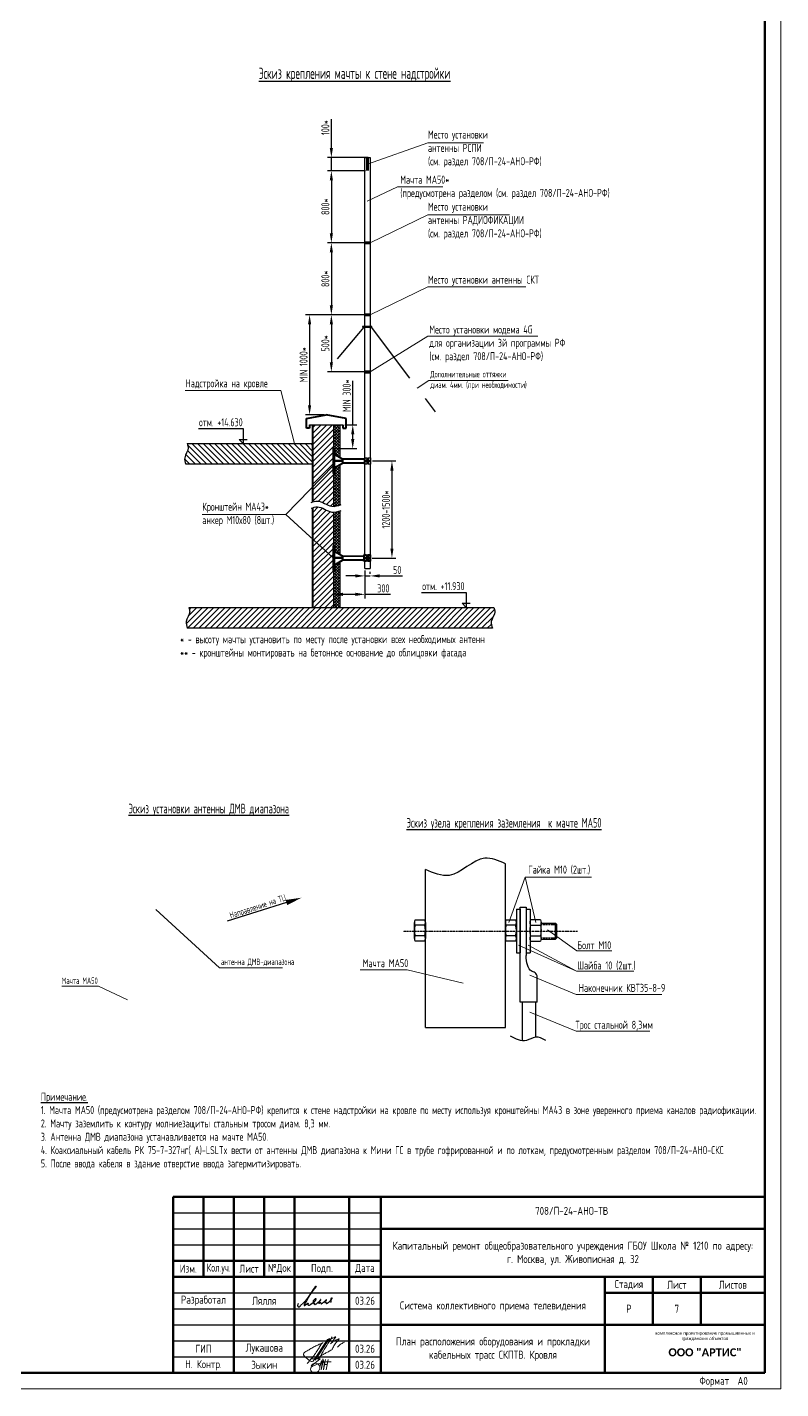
# Model space of a CAD drawing. Header units: millimetres. Extents: x -259793 to 503324, y -44556 to 93494.
# Drawn here: x 479764 to 503324, y -39203 to 3327 of the extents above; entities that cross this region are included whole.
import ezdxf
from ezdxf.enums import TextEntityAlignment as Align

# ---------------------------------------------------------------- set-up
doc = ezdxf.new("R2010")
doc.units = ezdxf.units.MM
doc.linetypes.add('ACAD_ISO10W100', pattern=[18.5, 12, -3, 0.5, -3])
doc.linetypes.add('DASHED', pattern=[7, 5, -2, 0])
for name, color, linetype in [('__НАДПИСИ', 7, 'Continuous'), ('СОТ', 7, 'Continuous'), ('стена', 20, 'Continuous')]:
    doc.layers.add(name, color=color, linetype=linetype)
for name, color, linetype, lineweight in [('__ФОРМАТ', 7, 'Continuous', 40), ('Выноски', 5, 'Continuous', 15), ('ОФ_рамка', 8, 'Continuous', 60), ('Подписи', 7, 'Continuous', 13)]:
    doc.layers.add(name, color=color, linetype=linetype, lineweight=lineweight)
doc.layers.add('ОФ_подписи', color=5, linetype='Continuous', lineweight=13, true_color=0x0000ff)
doc.styles.add('GOST 2.304 type A', font='', dxfattribs={"height": 250})
doc.styles.add('ISOCPEUR', font='isocpeur.ttf', dxfattribs={"width": 0.9, "height": 350})
doc.styles.add('RubezhCAD', font='', dxfattribs={"oblique": 10})
doc.styles.get("Standard").update_dxf_attribs({"font": ''})
doc.styles.add('TEXT', font='', dxfattribs={"width": 0.75})
doc.styles.add('ГОСТ 2.304', font='')
doc.styles.get('GOST 2.304 type A').set_extended_font_data('GOST 2.304 type A')
doc.styles.get('RubezhCAD').set_extended_font_data('GOST type A')
doc.styles.get('Standard').set_extended_font_data('GOST type B')
doc.styles.get('TEXT').set_extended_font_data('GOST type A')
doc.styles.get('ГОСТ 2.304').set_extended_font_data('GOST 2.304 type A')
doc.dimstyles.new('ISO-25', dxfattribs={"dimtxt": 2.5, "dimasz": 2.5, "dimexe": 1.25, "dimexo": 0.625, "dimtad": 1, "dimtxsty": 'Standard', "dimcen": 2.5, "dimadec": 0, "dimazin": 0, "dimtfac": 1, "dimtmove": 0, "dimatfit": 3, "dimfxl": 1, "dimarcsym": 0})
pattern_1 = [(45, (9695.57, 259594.34), (-88.388348, 88.388348), [])]

# ---------------------------------------------------------------- blocks, each defined once
blk = doc.blocks.new('А0')
at = {"layer": 'ОФ_рамка', "color": 0, "linetype": 'Continuous', "lineweight": 5, "ltscale": 100}
for points in [[(341068, -393717), (341068, -309617)], [(222168, -393717), (341068, -393717)]]:
    blk.add_lwpolyline(points, dxfattribs=at)
at = {"layer": 'ОФ_рамка', "color": 0, "linetype": 'Continuous', "ltscale": 100}
for points in [[(340568, -393217), (340568, -310117)], [(224168, -393217), (340568, -393217)]]:
    blk.add_lwpolyline(points, dxfattribs=at)
at = {"layer": 'ОФ_рамка', "color": 0, "linetype": 'Continuous', "lineweight": 5, "ltscale": 100, "char_height": 250, "attachment_point": 1, "style": 'ГОСТ 2.304'}
for s, insert, width in [('\\fGOST 2.304 type A|b0|i0|c1|p34;\\W1.0000000000;\\T1.0000000000;\\o\\lФормат', (338524, -393342), 1107.32), ('A0', (339716, -393345), 375.36)]:
    blk.add_mtext(s, dxfattribs=dict(at, insert=insert, width=width))
blk = doc.blocks.new('П_Зыкин')
at = {"layer": 'ОФ_подписи', "color": 5, "ltscale": 100, "transparency": 33554687}
for p, q in [((142, 249), (62, -174)), ((102, 37), (218, 37)), ((258, 249), (178, -174))]:
    blk.add_line(p, q, dxfattribs=at)
blk.add_lwpolyline([(-462, 273), (-74, 273), (-446, -30)], dxfattribs=at)
for centre, radius, start, end in [((-271, -94), 186, 314.2393, 159.9348), ((345, -1372), 1523, 88.8758, 117.8788), ((1109, -252), 1204, 158.7593, 174.231), ((-1024, 224), 1068, 337.8144, 2.8859), ((-849, 72), 852, 342.8308, 7.4815), ((-9, 182), 4.48, 8.9691, 155.6551), ((-643, 22), 732, 344.4555, 20.462), ((-318, -169), 151, 108.7568, 173.4251), ((-287, -115), 185, 191.5358, 322.3512)]:
    blk.add_arc(centre, radius, start, end, dxfattribs=at)
blk = doc.blocks.new('П_Лукашова')
at = {"layer": 'ОФ_подписи', "color": 5}
for p, q in [((221, 339), (-221, -339)), ((286, 371), (-156, -307)), ((283, 370), (218, 338))]:
    blk.add_line(p, q, dxfattribs=at)
for points in [[(221, 301), (344, 360), (434, 401), (475, 416), (464, 395), (420, 336), (342, 232), (310, 203), (337, 221), (420, 283), (490, 322), (558, 352), (576, 358), (491, 240), (403, 113), (374, 49), (360, 20)], [(-221, -339), (-276, -344), (-368, -289), (-446, -221), (-505, -166), (-522, -116), (-412, -16), (-295, 56), (-173, 120), (-49, 179), (33, 216), (87, 237), (52, 221), (11, 167), (-59, 51), (-126, -52), (-177, -132), (-256, -231), (-409, -409)], [(360, 20), (294, -18), (203, -65), (91, -124), (-73, -248)], [(366, 415), (236, 213), (85, -37), (-50, -300)], [(530, 102), (646, 199), (748, 254)]]:
    blk.add_spline(points, degree=3, dxfattribs=at)
blk = doc.blocks.new('штамп')
at = {"layer": '__ФОРМАТ', "linetype": 'Continuous', "lineweight": 50}
for p, q in [((531929, 45357), (531929, 50857)), ((531929, 50857), (550429, 50857)), ((532879, 48357), (532879, 50857)), ((533829, 45357), (533829, 50857)), ((534779, 48357), (534779, 50857)), ((535729, 45357), (535729, 50857)), ((537429, 45357), (537429, 50857)), ((538429, 45357), (538429, 50857)), ((550429, 45357), (550429, 50857)), ((538429, 49857), (550429, 49857)), ((531929, 48857), (538429, 48857)), ((531929, 48357), (550429, 48357)), ((545429, 45357), (545429, 48357)), ((546929, 46857), (546929, 48357)), ((548429, 46857), (548429, 48357)), ((545429, 47857), (550429, 47857)), ((538429, 46857), (550429, 46857)), ((531929, 45357), (550429, 45357))]:
    blk.add_line(p, q, dxfattribs=at)
at = {"layer": '__ФОРМАТ', "linetype": 'Continuous', "lineweight": -2}
for p, q in [((531929, 50357), (538429, 50357)), ((531929, 49857), (538429, 49857)), ((531929, 49357), (538429, 49357)), ((531929, 48857), (538429, 48857)), ((531929, 47857), (538429, 47857)), ((531929, 47357), (538429, 47357)), ((531929, 46857), (538429, 46857)), ((538429, 46857), (550429, 46857)), ((531929, 46357), (538429, 46357)), ((531929, 45857), (538429, 45857))]:
    blk.add_line(p, q, dxfattribs=at)
at = {"layer": 'Подписи', "color": 5, "lineweight": 25}
blk.add_lwpolyline([(535847, 47525), (535833, 47500), (535823, 47461), (535824, 47440), (535829, 47423), (535840, 47414), (535857, 47413), (535876, 47421), (535897, 47435), (535917, 47454), (536005, 47539), (536088, 47624), (536142, 47690), (536203, 47776), (536266, 47874), (536323, 47953), (536362, 48009), (536395, 48059), (536405, 48060), (536397, 48045), (536295, 47925), (536205, 47790), (536095, 47603), (536059, 47544), (536038, 47506), (536029, 47485), (536027, 47473), (536027, 47462), (536031, 47457), (536037, 47454), (536045, 47456), (536057, 47466), (536072, 47479), (536107, 47506), (536133, 47525), (536147, 47532), (536152, 47532), (536153, 47529), (536150, 47520), (536147, 47504), (536146, 47491), (536148, 47479), (536150, 47471), (536157, 47465), (536166, 47462), (536178, 47464), (536189, 47469), (536215, 47480), (536240, 47498), (536281, 47529), (536306, 47550), (536324, 47567), (536342, 47582), (536372, 47609), (536388, 47629), (536397, 47646), (536399, 47657), (536398, 47666), (536393, 47671), (536383, 47671), (536372, 47667), (536356, 47653), (536336, 47632), (536323, 47612), (536313, 47599), (536309, 47587), (536310, 47579), (536315, 47575), (536326, 47579), (536335, 47585), (536344, 47592), (536348, 47595), (536352, 47596), (536354, 47595), (536355, 47592), (536349, 47583), (536342, 47575), (536334, 47561), (536326, 47547), (536322, 47538), (536320, 47531), (536321, 47523), (536325, 47519), (536328, 47519), (536333, 47524), (536338, 47527), (536344, 47526), (536346, 47520), (536351, 47508), (536355, 47498), (536359, 47493), (536366, 47491), (536375, 47491), (536385, 47497), (536412, 47513), (536436, 47532), (536466, 47559), (536491, 47583), (536517, 47607), (536529, 47621), (536545, 47642), (536547, 47643), (536546, 47644), (536543, 47644), (536541, 47642), (536538, 47637), (536499, 47577), (536491, 47558), (536482, 47544), (536480, 47535), (536479, 47529), (536481, 47524), (536483, 47522), (536489, 47523), (536494, 47526), (536502, 47532), (536512, 47539), (536522, 47544), (536530, 47548), (536541, 47549), (536547, 47546), (536550, 47541), (536551, 47531), (536552, 47525), (536553, 47521), (536558, 47517), (536562, 47515), (536568, 47515), (536575, 47517), (536583, 47523), (536596, 47533), (536617, 47547), (536636, 47561), (536659, 47583), (536688, 47609), (536702, 47620), (536713, 47630), (536721, 47636), (536727, 47641), (536727, 47643), (536726, 47644), (536723, 47643), (536720, 47638), (536715, 47629), (536693, 47594), (536681, 47575), (536676, 47566), (536674, 47557), (536677, 47551), (536679, 47547), (536684, 47546), (536689, 47549), (536695, 47552), (536700, 47554), (536709, 47554), (536716, 47551), (536717, 47545), (536719, 47535), (536721, 47527), (536725, 47524), (536731, 47520), (536741, 47523), (536747, 47528), (536757, 47534), (536779, 47550), (536809, 47572), (536842, 47600), (536865, 47623), (536880, 47642), (536895, 47664), (536899, 47675), (536901, 47684), (536898, 47689), (536891, 47693), (536881, 47689), (536873, 47682), (536862, 47668), (536856, 47654), (536855, 47638), (536856, 47622), (536856, 47598), (536858, 47583), (536860, 47572), (536864, 47560), (536871, 47551)], dxfattribs=at)
at = {"layer": 'ОФ_подписи'}
for name, p, xscale, yscale, zscale in [('П_Лукашова', (536533, 46057), 1.010226427429054, 1.010226427429054, 1.010226427429054), ('П_Зыкин', (536581, 45585), 0.7621923841183493, 0.7621923841183493, 0.7621923841183493)]:
    blk.add_blockref(name, p, dxfattribs=dict(at, xscale=xscale, yscale=yscale, zscale=zscale))
at = {"transparency": 33554687, "attachment_point": 5, "style": 'ГОСТ 2.304'}
for s, insert, char_height, width in [('{\\fArial|b0|i0|c204|p34;комплексное проектирование промышленных и гражданских объектов}', (548563, 46495), 100, 3372.21), ('{\\fCorbel Light|b1|i0|c204|p34;ООО "АРТИС"}', (548563, 45995), 250, 4171.2)]:
    blk.add_mtext(s, dxfattribs=dict(at, insert=insert, char_height=char_height, width=width))
at = {"layer": '__НАДПИСИ', "lineweight": 9, "ltscale": 2, "style": 'ISOCPEUR', "flags": 1}
blk.add_attdef('NOTATION', (548864, 51134), '', height=250, dxfattribs=at)
at = {"layer": '__НАДПИСИ', "lineweight": 9, "ltscale": 2, "style": 'RubezhCAD', "oblique": 10}
blk.add_attdef('SHEET', text='', height=250, dxfattribs=at).set_placement((547679, 47357), align=Align.MIDDLE_CENTER)
at = {"layer": '__ФОРМАТ', "color": 7, "linetype": 'Continuous', "lineweight": 20, "char_height": 250, "attachment_point": 5, "style": 'GOST 2.304 type A'}
for s, insert, width in [('Капитальный ремонт общеобразовательного учреждения ГБОУ Школа № 1210 по адресу:      \\Pг. Москва, ул. Живописная д. 32', (544429, 49085), 12000), ('\\pi-7.5,l7.5,t7.5;{\\W0.9;\\C256;Кол.уч.}', (533354, 48607), 950), ('Система коллективного приема телевидения ', (541929, 47427), 7000)]:
    blk.add_mtext(s, dxfattribs=dict(at, insert=insert, width=width))
at = {"layer": '__ФОРМАТ', "color": 7, "linetype": 'Continuous', "lineweight": 20, "char_height": 250, "attachment_point": 5, "line_spacing_factor": 1.2, "style": 'GOST 2.304 type A'}
for s, insert, width in [('\\pi-7.5,l7.5,t7.5;{\\C256;Изм.}', (532404, 48607), 950), ('\\pi-7.5,l7.5,t7.5;{\\C256;Лист}', (534304, 48607), 950), ('\\pi-7.5,l7.5,t7.5;{\\C256;№Док}', (535254, 48607), 950), ('\\pi-7.5,l7.5,t7.5;{\\C256;Подп.}', (536584, 48607), 1710.72), ('\\pi-7.5,l7.5,t7.5;{\\C256;Дата}', (537929, 48607), 1000), ('\\pi-7.5,l7.5,t7.5;{\\C256;Стадия}', (546179, 48107), 1500), ('\\pi-7.5,l7.5,t7.5;{\\C256;Лист}', (547679, 48107), 1500), ('\\pi-7.5,l7.5,t7.5;{\\C256;Листов}', (549429, 48107), 2000), ('\\pi-7.5,l7.5,t7.5;{\\C256;Разработал}', (532879, 47607), 1900), ('{\\C256;Лялля}', (534779, 47607), 1900), ('{\\C256;03.26}', (537929, 47607), 1000), ('\\pi-750,l750,t750;{\\C256;Р}', (546179, 47357), 1500), ('\\pi-7.5,l7.5,t7.5;{\\C256;ГИП}', (532879, 46107), 1900), ('{\\C256;Лукашова}', (534779, 46107), 1900), ('{\\C256;03.26}', (537929, 46107), 1000), ('{\\C256;Н. Контр. }', (532879, 45592), 1900), ('\\pi-750,l750,t750;{\\C256;Зыкин}', (534779, 45607), 1900), ('{\\C256;03.26}', (537929, 45607), 1000)]:
    blk.add_mtext(s, dxfattribs=dict(at, insert=insert, width=width))
at = {"layer": 'стена', "color": 18, "true_color": 0x000000, "insert": (543249, 50539), "char_height": 250, "width": 3851.47, "attachment_point": 1, "style": 'GOST 2.304 type A'}
blk.add_mtext('708/П-24-АНО-ТВ', dxfattribs=at)
blk = doc.blocks.new('Hex Nut ½ in. -side')
at = {"lineweight": 30}
for p, q in [((0, -0.325), (0, 0.325)), ((0.03, 0.216), (0.418, 0.216)), ((0.448, 0.325), (0.448, -0.325)), ((0.03, -0.217), (0.418, -0.217))]:
    blk.add_line(p, q, dxfattribs=at)
for points in [[(0.03, 0.433), (0.418, 0.433)], [(0.418, -0.433), (0.03, -0.433)]]:
    blk.add_lwpolyline(points, dxfattribs=at)
for centre, radius, start, end in [((0.21, 0.325), 0.21, 149.0201, 210.9799), ((0.796, 0), 0.796, 164.2217, 195.7782), ((0.238, 0.325), 0.21, 329.0201, 30.9799), ((-0.348, 0), 0.796, 344.2218, 15.7782), ((0.21, -0.325), 0.21, 149.0201, 210.9799), ((0.238, -0.325), 0.21, 329.0201, 30.9799)]:
    blk.add_arc(centre, radius, start, end, dxfattribs=at)
blk = doc.blocks.new('*D1149')
at = {"layer": 'Defpoints', "color": 0, "transparency": 16777216}
for p in [(490502, -10221), (490488, -13257), (491167, -13257)]:
    blk.add_point(p, dxfattribs=at)
at = {"layer": 'Выноски', "lineweight": 30, "transparency": 16777216}
for p, q in [((490564, -10221), (491292, -10221)), ((491167, -10521), (491167, -12957)), ((490551, -13257), (491292, -13257))]:
    blk.add_line(p, q, dxfattribs=at)
at = {"layer": 'Выноски', "transparency": 16777216}
for points in [[(491117, -10521), (491217, -10521), (491167, -10221)], [(491117, -12957), (491217, -12957), (491167, -13257)]]:
    blk.add_solid(points, dxfattribs=at)
at = {"layer": 'Выноски', "lineweight": 15, "transparency": 16777216, "insert": (490980, -11739), "char_height": 250, "attachment_point": 5, "rotation": 90, "style": 'TEXT'}
blk.add_mtext('1200-1500*', dxfattribs=at)
blk = doc.blocks.new('*D1150')
at = {"layer": 'Defpoints', "color": 0, "transparency": 16777216}
for p in [(490483, -740), (489273, -1154), (490295, -1154)]:
    blk.add_point(p, dxfattribs=at)
at = {"layer": 'Выноски', "lineweight": 30, "transparency": 16777216}
for p, q in [((489273, -440), (489273, 454)), ((490421, -740), (489148, -740)), ((489273, -1154), (489273, -740)), ((490232, -1154), (489148, -1154)), ((489273, -1454), (489273, -1754))]:
    blk.add_line(p, q, dxfattribs=at)
at = {"layer": 'Выноски', "transparency": 16777216}
for points in [[(489223, -440), (489323, -440), (489273, -740)], [(489223, -1454), (489323, -1454), (489273, -1154)]]:
    blk.add_solid(points, dxfattribs=at)
at = {"layer": 'Выноски', "lineweight": 15, "transparency": 16777216, "insert": (489085, 190), "char_height": 250, "attachment_point": 5, "rotation": 90, "style": 'TEXT'}
blk.add_mtext('100*', dxfattribs=at)
blk = doc.blocks.new('*D1157')
at = {"layer": 'Defpoints', "color": 0, "transparency": 16777216}
for p in [(490322, -13584), (489335, -13642), (489335, -14387)]:
    blk.add_point(p, dxfattribs=at)
at = {"layer": 'Выноски', "lineweight": 30, "transparency": 16777216}
for p, q in [((489335, -13704), (489335, -14512)), ((490322, -13647), (490322, -14512)), ((489635, -14387), (490022, -14387)), ((490322, -14387), (491122, -14387))]:
    blk.add_line(p, q, dxfattribs=at)
at = {"layer": 'Выноски', "transparency": 16777216}
for points in [[(489635, -14337), (489635, -14437), (489335, -14387)], [(490022, -14337), (490022, -14437), (490322, -14387)]]:
    blk.add_solid(points, dxfattribs=at)
at = {"layer": 'Выноски', "lineweight": 15, "transparency": 16777216, "insert": (490899, -14200), "char_height": 250, "attachment_point": 5, "style": 'TEXT'}
blk.add_mtext('300', dxfattribs=at)
blk = doc.blocks.new('*D1151')
at = {"layer": 'Defpoints', "color": 0, "transparency": 16777216}
for p in [(489635, -9092), (489373, -9834), (489941, -9834)]:
    blk.add_point(p, dxfattribs=at)
at = {"layer": 'Выноски', "lineweight": 30, "transparency": 16777216}
for p, q in [((489941, -9092), (489941, -7713)), ((489697, -9092), (490066, -9092)), ((489941, -9534), (489941, -9392)), ((489435, -9834), (490066, -9834))]:
    blk.add_line(p, q, dxfattribs=at)
at = {"layer": 'Выноски', "transparency": 16777216}
for points in [[(489891, -9392), (489991, -9392), (489941, -9092)], [(489891, -9534), (489991, -9534), (489941, -9834)]]:
    blk.add_solid(points, dxfattribs=at)
at = {"layer": 'Выноски', "lineweight": 15, "transparency": 16777216, "insert": (489752, -8185), "char_height": 250, "attachment_point": 5, "rotation": 90, "style": 'TEXT'}
blk.add_mtext('МIN 300*', dxfattribs=at)
blk = doc.blocks.new('*D1152')
at = {"layer": 'Defpoints', "color": 0, "transparency": 16777216}
for p in [(490322, -5658), (488592, -8779), (489113, -8779)]:
    blk.add_point(p, dxfattribs=at)
at = {"layer": 'Выноски', "lineweight": 30, "transparency": 16777216}
for p, q in [((490260, -5658), (488467, -5658)), ((488592, -5958), (488592, -8479)), ((489050, -8779), (488467, -8779))]:
    blk.add_line(p, q, dxfattribs=at)
at = {"layer": 'Выноски', "transparency": 16777216}
for points in [[(488542, -5958), (488642, -5958), (488592, -5658)], [(488542, -8479), (488642, -8479), (488592, -8779)]]:
    blk.add_solid(points, dxfattribs=at)
at = {"layer": 'Выноски', "lineweight": 15, "transparency": 16777216, "insert": (488404, -7219), "char_height": 250, "attachment_point": 5, "rotation": 90, "style": 'TEXT'}
blk.add_mtext('MIN 1000*', dxfattribs=at)
blk = doc.blocks.new('*D1153')
at = {"layer": 'Defpoints', "color": 0, "transparency": 16777216}
for p in [(490403, -1154), (489273, -3406), (490295, -3406)]:
    blk.add_point(p, dxfattribs=at)
at = {"layer": 'Выноски', "lineweight": 30, "transparency": 16777216}
for p, q in [((490340, -1154), (489148, -1154)), ((489273, -1454), (489273, -3106)), ((490232, -3406), (489148, -3406))]:
    blk.add_line(p, q, dxfattribs=at)
at = {"layer": 'Выноски', "transparency": 16777216}
for points in [[(489223, -1454), (489323, -1454), (489273, -1154)], [(489223, -3106), (489323, -3106), (489273, -3406)]]:
    blk.add_solid(points, dxfattribs=at)
at = {"layer": 'Выноски', "lineweight": 15, "transparency": 16777216, "insert": (489085, -2280), "char_height": 250, "attachment_point": 5, "rotation": 90, "style": 'TEXT'}
blk.add_mtext('800*', dxfattribs=at)
blk = doc.blocks.new('*D1154')
at = {"layer": 'Defpoints', "color": 0, "transparency": 16777216}
for p in [(490403, -3406), (489273, -5658), (490295, -5658)]:
    blk.add_point(p, dxfattribs=at)
at = {"layer": 'Выноски', "lineweight": 30, "transparency": 16777216}
for p, q in [((490340, -3406), (489148, -3406)), ((489273, -3706), (489273, -5358)), ((490232, -5658), (489148, -5658))]:
    blk.add_line(p, q, dxfattribs=at)
at = {"layer": 'Выноски', "transparency": 16777216}
for points in [[(489223, -3706), (489323, -3706), (489273, -3406)], [(489223, -5358), (489323, -5358), (489273, -5658)]]:
    blk.add_solid(points, dxfattribs=at)
at = {"layer": 'Выноски', "lineweight": 15, "transparency": 16777216, "insert": (489085, -4532), "char_height": 250, "attachment_point": 5, "rotation": 90, "style": 'TEXT'}
blk.add_mtext('800*', dxfattribs=at)
blk = doc.blocks.new('*D1155')
at = {"layer": 'Defpoints', "color": 0, "transparency": 16777216}
for p in [(490322, -13584), (490483, -13812), (490483, -13812)]:
    blk.add_point(p, dxfattribs=at)
at = {"layer": 'Выноски', "lineweight": 30, "transparency": 16777216}
for p, q in [((490022, -13812), (489722, -13812)), ((490322, -13647), (490322, -13937)), ((490322, -13812), (490483, -13812)), ((490483, -13750), (490483, -13687)), ((490783, -13812), (491496, -13812))]:
    blk.add_line(p, q, dxfattribs=at)
at = {"layer": 'Выноски', "transparency": 16777216}
for points in [[(490022, -13762), (490022, -13862), (490322, -13812)], [(490783, -13762), (490783, -13862), (490483, -13812)]]:
    blk.add_solid(points, dxfattribs=at)
at = {"layer": 'Выноски', "lineweight": 15, "transparency": 16777216, "insert": (491333, -13625), "char_height": 250, "attachment_point": 5, "style": 'TEXT'}
blk.add_mtext('50', dxfattribs=at)
blk = doc.blocks.new('*D1156')
at = {"layer": 'Defpoints', "color": 0, "transparency": 16777216}
for p in [(490403, -5658), (489273, -7441), (490511, -7441)]:
    blk.add_point(p, dxfattribs=at)
at = {"layer": 'Выноски', "lineweight": 30, "transparency": 16777216}
for p, q in [((490340, -5658), (489148, -5658)), ((489273, -5958), (489273, -7141)), ((490448, -7441), (489148, -7441))]:
    blk.add_line(p, q, dxfattribs=at)
at = {"layer": 'Выноски', "transparency": 16777216}
for points in [[(489223, -5958), (489323, -5958), (489273, -5658)], [(489223, -7141), (489323, -7141), (489273, -7441)]]:
    blk.add_solid(points, dxfattribs=at)
at = {"layer": 'Выноски', "lineweight": 15, "transparency": 16777216, "insert": (489085, -6549), "char_height": 250, "attachment_point": 5, "rotation": 90, "style": 'TEXT'}
blk.add_mtext('500*', dxfattribs=at)

msp = doc.modelspace()

# ---------------------------------------------------------------- hatches: boundary and pattern name
at = {"lineweight": 20, "ltscale": 4}
h = msp.add_hatch(dxfattribs=at)
h.set_pattern_fill('ANSI31', color=256, scale=1000)
h.set_pattern_definition(pattern_1)
edge = h.paths.add_edge_path()
edge.add_spline(control_points=[(488690.97665, -11501.59393), (488738.238, -11485.78113), (488941.04196, -11431.89946), (489145.45512, -11629.82077), (489317.47806, -11639.47802), (489334.94822, -11639.22893)], knot_values=[0.5104637066, 0.5104637066, 0.5104637066, 0.5104637066, 1.9596701779, 6.75628776, 7.2952185347, 7.2952185347, 7.2952185347, 7.2952185347], degree=3, periodic=0)
edge.add_line((489334.94822, -11639.22893), (489334.90052, -10607.83286))
edge.add_line((489334.90052, -10607.83286), (489334.66956, -10607.83286))
edge.add_line((489334.66956, -10607.83286), (489334.66956, -9833.63931))
edge.add_line((489334.66956, -9833.63931), (489334.83042, -9092.13144))
edge.add_line((489334.83042, -9092.13144), (488690.86521, -9092.15837))
edge.add_line((488690.86521, -9092.15837), (488690.97665, -11501.59393))
h = msp.add_hatch(dxfattribs=at)
h.set_pattern_fill('ANSI37', color=256, scale=500)
h.set_pattern_definition([(45, (18578.31, 259594.34), (-44.194174, 44.194174), []), (135, (18578.31, 259594.34), (-44.194174, -44.194174), [])])
h.paths.add_polyline_path([(489534.60376, -9092.12309), (489334.83042, -9092.13144), (489334.86471, -9833.63931), (489360.45029, -9833.63931), (489360.45029, -10004.16877), (489534.67416, -10104.12824)])
edge = h.paths.add_edge_path()
edge.add_line((489534.69035, -10336.81907), (489360.45029, -10437.25979))
edge.add_line((489360.45029, -10437.25979), (489360.45029, -10607.83286))
edge.add_line((489360.45029, -10607.83286), (489334.90052, -10607.83286))
edge.add_line((489334.90052, -10607.83286), (489334.94822, -11639.22893))
edge.add_spline(control_points=[(489334.94822, -11639.22893), (489400.58516, -11638.29308), (489467.55671, -11620.07192), (489534.77814, -11598.61454)], knot_values=[7.2952185347, 7.2952185347, 7.2952185347, 7.2952185347, 9.3200283609, 9.3200283609, 9.3200283609, 9.3200283609], degree=3, periodic=0)
edge.add_line((489534.77814, -11598.61454), (489534.69035, -10336.81907))
edge = h.paths.add_edge_path()
edge.add_spline(control_points=[(489534.79074, -11779.78858), (489467.56795, -11801.24679), (489400.59496, -11819.46953), (489334.9566, -11820.40687)], knot_values=[5.0003026705, 5.0003026705, 5.0003026705, 5.0003026705, 6.3881629916, 6.3881629916, 6.3881629916, 6.3881629916], degree=3, periodic=0)
edge.add_line((489334.9566, -11820.40687), (489335.00504, -12867.62035))
edge.add_line((489335.00504, -12867.62035), (489360.85147, -12867.62035))
edge.add_line((489360.85147, -12867.62035), (489360.85147, -13038.16728))
edge.add_line((489360.85147, -13038.16728), (489534.88523, -13138.01766))
edge.add_line((489534.88523, -13138.01766), (489534.79074, -11779.78858))
h.paths.add_polyline_path([(489534.90144, -13370.89214), (489360.85147, -13471.22327), (489360.85147, -13641.8139), (489335.04085, -13641.8139), (489335.09439, -14799.53054), (489535.00083, -14799.52422)])
h = msp.add_hatch(dxfattribs=at)
h.set_pattern_fill('ANSI31', color=256, scale=1000, angle=90)
h.set_pattern_definition([(135, (9695.57, 259594.34), (-88.388348, -88.388348), [])])
edge = h.paths.add_edge_path()
edge.add_spline(control_points=[(484766.77613, -9680.57577), (484782.49781, -9724.34398), (484836.78493, -9875.47611), (484641.0744, -10077.49223), (484699.91342, -10255.74148), (484722.6931, -10324.75115)], knot_values=[0, 0, 0, 0, 1.3402578911, 4.6279258751, 6.704836905, 6.704836905, 6.704836905, 6.704836905], degree=3, periodic=0)
edge.add_line((484722.6931, -10324.75115), (488690.92222, -10324.75115))
edge.add_line((488690.92222, -10324.75115), (488690.89241, -9680.26892))
edge.add_line((488690.89241, -9680.26892), (484766.77613, -9680.57577))
h = msp.add_hatch(dxfattribs=at)
h.set_pattern_fill('ANSI31', color=256, scale=1000)
h.set_pattern_definition(pattern_1)
edge = h.paths.add_edge_path()
edge.add_spline(control_points=[(489334.9566, -11820.40687), (489317.48361, -11820.6564), (489145.45772, -11811.00134), (488941.04454, -11613.08002), (488738.24356, -11666.95771), (488690.98503, -11682.76919)], knot_values=[0.5105493569, 0.5105493569, 0.5105493569, 0.5105493569, 1.0495662998, 5.8461838819, 7.2953047028, 7.2953047028, 7.2953047028, 7.2953047028], degree=3, periodic=0)
edge.add_line((488690.98503, -11682.76919), (488691.12919, -14799.55088))
edge.add_line((488691.12919, -14799.55088), (489335.09439, -14799.53054))
edge.add_line((489335.09439, -14799.53054), (489334.9566, -11820.40687))
h = msp.add_hatch(dxfattribs=at)
h.set_pattern_fill('ANSI31', color=256, scale=1000)
h.set_pattern_definition([(45, (9695.57, 227894.34), (-88.388348, 88.388348), [])])
edge = h.paths.add_edge_path()
edge.add_spline(control_points=[(484813.25662, -14799.67336), (484828.97829, -14843.44157), (484883.26542, -14994.5737), (484687.55488, -15196.58983), (484746.3939, -15374.83907), (484769.17359, -15443.84874)], knot_values=[0, 0, 0, 0, 1.3402578911, 4.6279258751, 6.704836905, 6.704836905, 6.704836905, 6.704836905], degree=3, periodic=0)
edge.add_line((484769.17359, -15443.84874), (494309.53243, -15443.84874))
edge.add_spline(control_points=[(494309.53243, -15443.84874), (494286.75828, -15374.83858), (494227.93355, -15196.58806), (494423.60893, -14994.4945), (494369.35366, -14843.24278), (494353.61685, -14799.37202)], knot_values=[0, 0, 0, 0, 2.0769110298, 5.3645790139, 6.7077640381, 6.7077640381, 6.7077640381, 6.7077640381], degree=3, periodic=0)
edge.add_line((494353.61685, -14799.37202), (484813.25662, -14799.67336))

# ---------------------------------------------------------------- linework, layer by layer
at = {"linetype": 'DASHED', "lineweight": 30, "ltscale": 400}
for p, q in [((490287.67826, -6040.576), (489454.29666, -7026.37723)), ((490513.74444, -6040.576), (492514.61435, -8686.7004))]:
    msp.add_line(p, q, dxfattribs=at)
at = {"lineweight": 40}
for p, q in [((488490.58452, -8892.16257), (489112.60414, -8779.49874)), ((488490.58452, -9192.16257), (488490.58452, -8892.16257)), ((489734.62377, -8892.16257), (489112.60414, -8779.49874)), ((489734.62377, -9192.16257), (489734.62377, -8892.16257)), ((488590.58452, -9192.16257), (488490.58452, -9192.16257)), ((488590.58452, -9092.16257), (488590.58452, -9192.16257)), ((488690.97665, -11501.59393), (488690.86521, -9092.15837)), ((489634.62377, -9092.16257), (489634.62377, -9192.16257)), ((489634.62377, -9192.16257), (489734.62377, -9192.16257)), ((489360.45029, -10004.16877), (489624.14622, -10155.46207)), ((489624.14622, -10155.46207), (489624.14622, -10285.25222)), ((489624.14622, -10216.75239), (489360.45029, -10216.75239)), ((489624.14622, -10223.204), (489360.45029, -10223.204)), ((489360.45029, -10437.25979), (489624.14622, -10285.25222)), ((489624.14622, -10216.75239), (489624.14622, -10223.204)), ((488691.12919, -14799.55088), (488690.98503, -11682.76919)), ((489360.85147, -13038.16728), (489624.51696, -13189.4431)), ((490308.9449, -13157.93624), (490290.98404, -13157.93624)), ((490290.98404, -13157.93624), (490290.98404, -13319.22656)), ((490308.9449, -13157.93624), (490375.19426, -13157.93624)), ((490368.74265, -13157.93624), (490368.74265, -13351.48463)), ((490375.19426, -13157.93624), (490375.19426, -13351.48463)), ((490407.45233, -13157.93624), (490488.27738, -13157.93624)), ((490407.45233, -13157.93624), (490407.45233, -13351.48463)), ((490413.90394, -13157.93624), (490413.90394, -13351.48463)), ((490488.27738, -13157.93624), (490488.27738, -13351.48463)), ((489624.51696, -13250.73343), (489360.85147, -13250.73343)), ((489624.51696, -13257.18504), (489360.85147, -13257.18504)), ((489360.85147, -13471.22327), (489624.51696, -13319.23325)), ((489624.51696, -13189.4431), (489624.51696, -13319.23325)), ((489624.51696, -13250.73343), (489624.51696, -13257.18504)), ((490290.98404, -13351.48463), (490290.98404, -13319.22656)), ((490375.19426, -13351.48463), (490290.98404, -13351.48463)), ((490365.51684, -13226.85774), (490349.38781, -13226.85774)), ((490349.38781, -13226.85774), (490349.38781, -13284.92226)), ((490365.51684, -13284.92226), (490349.38781, -13284.92226)), ((490365.51684, -13284.92226), (490365.51684, -13226.85774)), ((490368.74265, -13242.98677), (490365.51684, -13242.98677)), ((490365.51684, -13268.79323), (490368.74265, -13268.79323)), ((490407.45233, -13242.98677), (490375.19426, -13242.98677)), ((490375.19426, -13268.79323), (490407.45233, -13268.79323)), ((490488.27738, -13351.48463), (490407.45233, -13351.48463)), ((490417.12975, -13242.98677), (490413.90394, -13242.98677)), ((490413.90394, -13268.79323), (490417.12975, -13268.79323)), ((490433.25878, -13226.85774), (490417.12975, -13226.85774)), ((490417.12975, -13226.85774), (490417.12975, -13284.92226)), ((490433.25878, -13284.92226), (490417.12975, -13284.92226)), ((490433.25878, -13284.92226), (490433.25878, -13226.85774)), ((490460.44816, -13242.98677), (490433.25878, -13242.98677)), ((490433.25878, -13268.79323), (490460.44816, -13268.79323)), ((490460.44816, -13242.98677), (490460.44816, -13268.79323))]:
    msp.add_line(p, q, dxfattribs=at)
at = {"lineweight": 30}
for p, q in [((488590.58452, -9092.16257), (489634.62377, -9092.1189)), ((490322.19302, -10123.95515), (490304.23216, -10123.95515)), ((490304.23216, -10123.95515), (490304.23216, -10285.24548)), ((490322.19302, -10123.95515), (490388.44238, -10123.95515)), ((490362.63593, -10192.87666), (490362.63593, -10250.94117)), ((490378.76497, -10192.87666), (490362.63593, -10192.87666)), ((490378.76497, -10250.94117), (490378.76497, -10192.87666)), ((490381.99077, -10123.95515), (490381.99077, -10317.50354)), ((490388.44238, -10123.95515), (490388.44238, -10317.50354)), ((490420.70045, -10123.95515), (490501.5255, -10123.95515)), ((490420.70045, -10123.95515), (490420.70045, -10317.50354)), ((490427.15206, -10123.95515), (490427.15206, -10317.50354)), ((490446.5069, -10192.87666), (490430.37787, -10192.87666)), ((490430.37787, -10192.87666), (490430.37787, -10250.94117)), ((490446.5069, -10250.94117), (490446.5069, -10192.87666)), ((490501.5255, -10123.95515), (490501.5255, -10317.50354)), ((488690.58452, -10324.75115), (484722.6931, -10324.75115)), ((490304.23216, -10317.50354), (490304.23216, -10285.24548)), ((490388.44238, -10317.50354), (490304.23216, -10317.50354)), ((490378.76497, -10250.94117), (490362.63593, -10250.94117)), ((490381.99077, -10209.00569), (490378.76497, -10209.00569)), ((490378.76497, -10234.81214), (490381.99077, -10234.81214)), ((490420.70045, -10209.00569), (490388.44238, -10209.00569)), ((490388.44238, -10234.81214), (490420.70045, -10234.81214)), ((490501.5255, -10317.50354), (490420.70045, -10317.50354)), ((490430.37787, -10209.00569), (490427.15206, -10209.00569)), ((490427.15206, -10234.81214), (490430.37787, -10234.81214)), ((490446.5069, -10250.94117), (490430.37787, -10250.94117)), ((490473.69628, -10209.00569), (490446.5069, -10209.00569)), ((490446.5069, -10234.81214), (490473.69628, -10234.81214)), ((490473.69628, -10209.00569), (490473.69628, -10234.81214)), ((490321.84813, -13584.27129), (490483.13845, -13584.27129)), ((494309.53243, -15443.84874), (484769.17359, -15443.84874)), ((494713.85901, -27919.66081), (494713.85901, -22800.48007)), ((492213.78208, -27919.66081), (492213.78208, -22979.80457)), ((495057.85375, -24221.69417), (495180.97527, -24221.69417)), ((495057.85375, -24221.69417), (495057.85375, -25590.12167)), ((495180.97527, -24159.30852), (495363.66156, -24159.30852)), ((495180.97527, -27127.50312), (495180.97527, -24159.30852)), ((495363.66156, -24159.30852), (495363.66156, -25671.16887)), ((495363.66156, -24221.69417), (495486.78308, -24221.69417)), ((495486.78308, -24221.69417), (495486.78308, -25590.12167)), ((495057.85375, -25590.12167), (495180.97527, -25590.12167)), ((495363.66156, -25590.12167), (495486.78308, -25590.12167)), ((495707.76208, -27127.50312), (495707.76208, -26410.73104)), ((495707.76208, -27127.50312), (495180.97527, -27127.50312)), ((492213.78208, -27919.66081), (494713.85901, -27919.66081))]:
    msp.add_line(p, q, dxfattribs=at)
for p, q in [((487866.77829, -24013.62803), (486018.58869, -24593.99368)), ((495180.97527, -24221.69417), (495180.97527, -25590.12167)), ((495363.66156, -24221.69417), (495363.66156, -25590.12167))]:
    msp.add_line(p, q)
at = {"lineweight": 30, "ltscale": 10}
for p, q in [((495830.76247, -24655.90792), (496276.46407, -24655.90792)), ((496276.46407, -24655.90792), (496317.33438, -24698.46623)), ((496276.46407, -25155.90792), (496276.46407, -24655.90792)), ((496317.33438, -25113.34961), (496317.33438, -24698.46623)), ((495830.76247, -25155.90792), (496276.46407, -25155.90792)), ((496276.46407, -25155.90792), (496317.33438, -25113.34961)), ((495235.23899, -27127.50312), (495235.23899, -28328.07056)), ((495653.49837, -27127.50312), (495653.49837, -28221.82795))]:
    msp.add_line(p, q, dxfattribs=at)
at = {"linetype": 'ACAD_ISO10W100', "ltscale": 0.3}
for p, q in [((491512.77585, -24905.90792), (496968.44365, -24905.90792)), ((495830.76247, -24696.77823), (496317.33438, -24698.46623)), ((495830.76247, -25115.03761), (496317.33438, -25115.03761))]:
    msp.add_line(p, q, dxfattribs=at)
at = {"lineweight": 30}
for points in [[(490322.19302, -10123.95515), (490321.98944, -740.28155), (490483.14671, -740.28155), (490483.13845, -10123.95515)], [(489334.83042, -9092.12859), (489334.94822, -11639.22893)], [(489534.60376, -9092.11935), (489534.67416, -10104.12824)], [(484766.77613, -9680.57577), (488690.58452, -9680.26895)], [(489534.682, -10216.75239), (489534.68245, -10223.204)], [(489534.69035, -10336.81907), (489534.77814, -11598.61454)], [(490321.84813, -13157.93624), (490321.84813, -10317.50354)], [(490483.13845, -10317.50354), (490483.13845, -13157.93624)], [(489334.9566, -11820.40687), (489335.09439, -14799.53054)], [(489534.79074, -11779.78858), (489534.88523, -13138.01766)], [(489534.89308, -13250.73343), (489534.89352, -13257.18504)], [(489534.90144, -13370.89214), (489535.00083, -14799.52422)], [(490321.84813, -13584.27129), (490321.84813, -13351.48463)], [(490483.13845, -13351.48463), (490483.13845, -13584.27129)], [(484813.25662, -14799.67336), (494353.61685, -14799.37202)]]:
    msp.add_lwpolyline(points, dxfattribs=at)
at = {"const_width": 100}
for points in [[(490402.56808, -1154.32449), (490402.56808, -740.28155)], [(490321.99239, -3406.19418), (490483.07405, -3406.20112)], [(490321.99239, -5658.06396), (490483.07405, -5658.0709)], [(490483.14376, -7440.57651), (490322.0621, -7440.58345)]]:
    msp.add_lwpolyline(points, dxfattribs=at)
at = {"lineweight": 30}
msp.add_lwpolyline([(490249.00842, -6040.576), (490539.72206, -6040.576), (490539.72206, -6024.96583), (490249.00842, -6024.96583)], close=True, dxfattribs=at)
at = {"lineweight": 30, "ltscale": 4}
for points in [[(485114.04005, -9209.7821), (486512.91001, -9210.022), (486512.99942, -9680.43922), (486388.27535, -9548.03238), (486638.12068, -9548.03238)], [(492092.46268, -14328.74214), (493491.33265, -14328.98203), (493491.42206, -14799.39926), (493366.69798, -14666.99242), (493616.54332, -14666.99242)]]:
    msp.add_lwpolyline(points, dxfattribs=at)
at = {"lineweight": 40}
for points in [[(489334.66956, -10607.83286), (489334.66956, -9833.63931), (489360.45029, -9833.63931), (489360.45029, -10607.83286), (489334.66484, -10607.83286)], [(489624.14622, -10156.21322), (490304.23216, -10156.21322), (490304.23216, -10285.24548), (489624.14622, -10285.24548)], [(489335.0403, -13641.8139), (489335.0403, -12867.62035), (489360.85147, -12867.62035), (489360.85147, -13641.8139), (489335.03558, -13641.8139)], [(489624.51696, -13189.4431), (490290.98404, -13190.1943), (490290.98404, -13319.22656), (489624.51696, -13319.23325)]]:
    msp.add_lwpolyline(points, dxfattribs=at)
for points in [[(494713.85901, -22800.48007), (494068.50426, -22632.33993), (492959.27793, -23167.33857), (492213.78208, -22979.80457)], [(495980.55936, -28321.23603), (495653.16855, -28221.86937), (495373.59654, -28321.23603), (494878.44276, -28193.50729)]]:
    msp.add_spline(points, degree=3)
at = {"lineweight": 30}
msp.add_spline([(495707.76208, -26410.73104), (495667.06281, -26226.25434), (495546.11997, -26163.64899), (495363.66156, -25671.16887)], degree=3, dxfattribs=at)
msp.add_solid([(487841.81208, -23934.12248), (487891.7445, -24093.13358), (488343.8116, -23863.83077)])
at = {"layer": 'Выноски'}
for p, q in [((492293.42227, -279.66428), (490402.56808, -947.30302)), ((494032.0004, -279.48201), (492293.42227, -279.66428)), ((491344.67725, -1658.63555), (490394.40186, -2109.17573)), ((491344.67725, -1658.63555), (492760.79781, -1658.89029)), ((492293.3609, -2531.53887), (490483.07707, -3406.19908)), ((494846.36518, -2531.3566), (492293.3609, -2531.53887)), ((492293.3609, -4783.40865), (490483.07707, -5658.06886)), ((495349.8935, -4783.29125), (492293.3609, -4783.40865)), ((492293.4377, -6317.70033), (490483.14081, -7440.57651)), ((492293.4377, -6317.70033), (495723.79749, -6317.70033)), ((484705.77922, -8022.64107), (487697.3206, -8022.88096)), ((488124.1568, -9680.35005), (487697.3206, -8022.88096)), ((492325.29065, -7702.67756), (491954.63289, -7946.1322)), ((492325.29065, -7702.67756), (494805.50753, -7702.67756)), ((487854.60253, -11892.6019), (489334.88932, -10365.67876)), ((485238.714, -11892.37802), (487854.60253, -11892.6019)), ((487854.60253, -11892.6019), (489335.0403, -13254.71713)), ((494819.74605, -24638.94098), (495333.81301, -23219.40602)), ((495333.81301, -23219.40602), (495669.28411, -24638.94098)), ((495333.81301, -23219.40602), (497404.23926, -23219.40602)), ((485778.56293, -26053.99787), (483788.47419, -24229.07088)), ((496033.12164, -24871.44691), (496942.57119, -25525.54525)), ((495119.41451, -25350.06326), (496937.62939, -26156.45364)), ((495425.22232, -25350.06326), (496937.62939, -26156.45364)), ((496942.57119, -25525.54525), (498041.50906, -25525.54525)), ((485778.56293, -26053.99787), (487743.96372, -26053.99787)), ((490176.54103, -26115.68201), (491643.79899, -26115.68201)), ((491643.79899, -26115.68201), (493390.7078, -26537.84168)), ((495483.18224, -26286.61927), (496929.25973, -26882.85926)), ((496937.62939, -26156.45364), (498724.62045, -26156.45364)), ((480844.17676, -26622.91279), (481992.5471, -26622.91279)), ((481992.5471, -26622.91279), (482894.83567, -27053.47461)), ((496929.25973, -26882.85926), (499609.77561, -26882.85926)), ((495483.18224, -27434.26154), (496929.25973, -28030.50152))]:
    msp.add_line(p, q, dxfattribs=at)
at = {"layer": 'Выноски', "extrusion": (0, 0, -1)}
msp.add_line((499234.54536, -28030.50152), (496929.25973, -28030.50152), dxfattribs=at)
at = {"layer": 'Выноски', "lineweight": 30}
for points in [[(484766.77613, -9680.57577), (484798.05848, -9810.8997), (484686.64397, -10120.21251), (484722.6931, -10324.75115)], [(488640.9842, -11519.125), (488831.5629, -11473.48694), (489282.84182, -11636.03766), (489581.2581, -11583.44296)], [(488640.9842, -11700.30307), (488831.5629, -11654.665), (489282.84182, -11817.21572), (489581.2581, -11764.62102)], [(484813.25662, -14799.67336), (484844.53897, -14929.99729), (484733.12446, -15239.3101), (484769.17359, -15443.84874)], [(494353.61685, -14799.37202), (494384.89781, -14929.99729), (494273.4833, -15239.3101), (494309.53243, -15443.84874)]]:
    msp.add_spline(points, degree=3, dxfattribs=at)

# ---------------------------------------------------------------- block references
at = {"xscale": 767.8111329236685, "yscale": 767.8111329236685, "zscale": 767.8111329236685, "rotation": 180.0000000000127}
msp.add_blockref('Hex Nut ½ in. -side', (492213.77072, -24888.28818), dxfattribs=at)
at = {"lineweight": 30, "xscale": 767.8111329236685, "yscale": 767.8111329236685, "zscale": 767.8111329236685, "rotation": 180.0000000000127}
msp.add_blockref('Hex Nut ½ in. -side', (495057.84239, -24888.28818), dxfattribs=at)
at = {"lineweight": 30, "ltscale": 10, "xscale": -767.8111329236685, "yscale": 767.8111329235549, "zscale": 767.8111329235396, "rotation": 180}
msp.add_blockref('Hex Nut ½ in. -side', (495486.77909, -24888.28818), dxfattribs=at)
at = {"layer": 'ОФ_рамка', "color": 0, "lineweight": -2}
msp.add_blockref('А0', (162256.08752, 354514.12136), dxfattribs=at)
at = {"layer": 'СОТ'}
msp.add_blockref('штамп', (-47604.47355, -84059.66711), dxfattribs=at)

# ---------------------------------------------------------------- texts
at = {"ltscale": 100, "style": 'TEXT', "width": 0.8}
for s, p in [('Гайка М10 (2шт.)', (495425.94533, -23111.57583)), ('Болт М10', (496962.82489, -25472.24393)), ('Мачта МА50', (490250.01863, -26033.65561)), ('Шайба 10 (2шт.)', (496957.88308, -26103.15232)), ('Наконечник КВТ35-8-9', (497005.44513, -26805.65224)), ('Трос стальной 8,3мм', (496903.27038, -27959.3827))]:
    msp.add_text(s, height=250, rotation=0.038255884, dxfattribs=at).set_placement(p)
at = {"ltscale": 100, "style": 'TEXT'}
for s, insert, char_height, width, attachment_point, rotation in [('\\LЭскиз крепления мачты к стене надстройки', (490000.23995, 1841.83219), 350, 9252.6098269, 5, 0.038255884), ('Место установки\\Pантенны РСПИ\\P(см. раздел 708/П-24-АНО-РФ)', (492293.42227, -477.37472), 250, 3768.3173354, 4, 0.038255884), ('Мачта МА50*\\P(предусмотрена разделом (см. раздел 708/П-24-АНО-РФ)', (491427.33782, -1676.86004), 250, 6470.1268436, 4, 0.038255884), ('Место установки\\Pантенны РАДИОФИКАЦИИ\\P(см. раздел 708/П-24-АНО-РФ)', (492293.36098, -2729.37209), 250, 3493.4051732, 4, 0.038255884), ('Место установки антенны СКТ', (492293.36109, -4593.16994), 250, 3973.0239369, 4, 0.038255884), ('Место установки модема 4G\\Pдля организации 3й программы РФ\\P(см. раздел 708/П-24-АНО-РФ)', (492337.3496, -6566.10657), 250, 3557.1703979, 4, 0.038255884), ('Дополнительные оттяжки\\Pдиам. 4мм. (при необходимости)', (492369.20289, -7703.3285), 200, 4132.9571172, 4, 0.038255884), ('Надстройка на кровле', (484715.39795, -7830.26596), 250, 3125.6295981, 4, 0.038255884), ('Кронштейн МА43*\\Pанкер М10х80 (8шт.)', (485238.714, -11892.37802), 250, 3125.6295981, 4, 0.038255884), ('* - высоту мачты установить по месту после установки всех необходимых антенн\\P** - кронштейны монтировать на бетонное основание до облицовки фасада', (484544.89805, -16034.15486), 250, 13562.7863718, 4, 0.038255884), ('Направление на ТЦ', (486109.16237, -24443.8942), 200, 6997.4369831, 4, 18.116711999), ('антенна ДМВ-диапазона\\P ', (485822.69291, -26053.99787), 200, 6997.4369831, 4, 0.038255884), ('Мачта МА50\\P ', (480844.17676, -26622.91279), 200, 6997.4369831, 4, 0.038255884)]:
    msp.add_mtext(s, dxfattribs=dict(at, insert=insert, char_height=char_height, width=width, attachment_point=attachment_point, rotation=rotation))
at = {"style": 'TEXT'}
for s, insert, char_height, width, attachment_point in [('отм. +14.630', (485134.98536, -8887.82194), 250, 18228.0884327, 1), ('отм. +11.930', (492113.40799, -14006.78197), 250, 18228.0884327, 1), ('{\\LЭскиз установки антенны ДМВ диапазона}', (485441.63122, -21118.90362), 300, 7316.9728985, 5), ('{\\LЭскиз узела крепления заземления  к мачте МА50}', (494672.23856, -21563.66948), 300, 9162.6820517, 5), ('{\\L\\C0;Примечание.\\l\\P1. Мачта МА50 (предусмотрена разделом }708/П-24-АНО-РФ) к{\\C0;репится к стене надстройки на кровле по месту используя кронштейны МА43 в зоне уверенного приема каналов радиофикации.\\P2. Мачту заземлить к контуру молниезащиты стальным тросом диам. 8,3 мм.\\P3. Антенна ДМВ диапазона устанавливается на мачте МА50. \\P4. Коаксиальный кабель РК 75-7-327нг( А)-LSLTx вести }от антенны ДМВ диапазона к Мини ГС{\\C0; в трубе гофрированной и по лоткам, предусмотренным разделом }708/П-24-АНО-СКС\\P5.{\\C0; После ввода кабеля в здание отверстие ввода загермитизировать.}', (480189.78208, -29955.53711), 250, 18228.0884327, 1)]:
    msp.add_mtext(s, dxfattribs=dict(at, insert=insert, char_height=char_height, width=width, attachment_point=attachment_point))
at = {"layer": 'СОТ', "char_height": 250, "attachment_point": 5, "style": 'GOST 2.304 type A'}
for s, insert, width in [('7', (500074.15026, -36702.63045), 1500), ('План расположения оборудования и прокладки кабельных трасс СКПТВ. Кровля', (494324.15026, -37964.31852), 7000)]:
    msp.add_mtext(s, dxfattribs=dict(at, insert=insert, width=width))

# ---------------------------------------------------------------- dimensions: what is measured, and where the dimension line sits
at = {"layer": 'Выноски', "color": 1, "lineweight": 15}
for base, p1, p2, text, picture, middle in [((489272.99698, -1154.31806), (490483.15497, -740.28155), (490294.57835, -1154.31806), '100*', '*D1150', (489272.99698, 190.34345)), ((489272.99698, -3406.19428), (490402.56808, -1154.32449), (490294.57835, -3406.19428), '800*', '*D1153', (489272.99698, -2280.25938)), ((489272.99698, -5658.23008), (490402.56808, -3406.36029), (490294.57835, -5658.23008), '800*', '*D1154', (489272.99698, -4532.29518)), ((488592.10123, -8779.49874), (490322.09614, -5658.0709), (489112.60414, -8779.49874), 'MIN 1000*', '*D1152', (488592.10123, -7218.78482)), ((489272.99698, -7440.57651), (490402.56808, -5658.23008), (490510.5578, -7440.57651), '500*', '*D1156', (489272.99698, -6549.40329)), ((489940.71549, -9833.63257), (489634.62377, -9092.16257), (489372.57, -9833.63257), 'МIN 300*', '*D1151', (489940.71549, -8184.66257)), ((491167.40741, -13257.17834), (490501.5255, -10220.72935), (490488.27738, -13257.17834), '1200-1500*', '*D1149', (491167.40741, -11738.95385))]:
    dim = msp.add_linear_dim(base=base, p1=p1, p2=p2, angle=90, text=text, dimstyle='ISO-25', override={"dimtxt": 250, "dimasz": 300, "dimexe": 125, "dimexo": 62.5, "dimgap": 62.5, "dimtxsty": 'TEXT', "dimclrd": 256, "dimclre": 256, "dimclrt": 256, "dimlwd": 30, "dimlwe": 30}, dxfattribs=at)
    dim.commit()
    dim.dimension.update_dxf_attribs({"geometry": picture, "text_midpoint": middle, "dimtype": 160})
for base, p2, text, picture, middle in [((489335.03558, -14387.42093), (489335.03558, -13641.8139), '300', '*D1157', (490898.72313, -14387.42093)), ((490483.13845, -13812.42567), (490483.13845, -13812.42567), '50', '*D1155', (491332.53969, -13812.42567))]:
    dim = msp.add_linear_dim(base=base, p1=(490321.84813, -13584.27129), p2=p2, text=text, dimstyle='ISO-25', override={"dimtxt": 250, "dimasz": 300, "dimexe": 125, "dimexo": 62.5, "dimgap": 62.5, "dimtxsty": 'TEXT', "dimclrd": 256, "dimclre": 256, "dimclrt": 256, "dimlwd": 30, "dimlwe": 30}, dxfattribs=at)
    dim.commit()
    dim.dimension.update_dxf_attribs({"geometry": picture, "text_midpoint": middle, "dimtype": 160})

doc.saveas('drawing.dxf')
